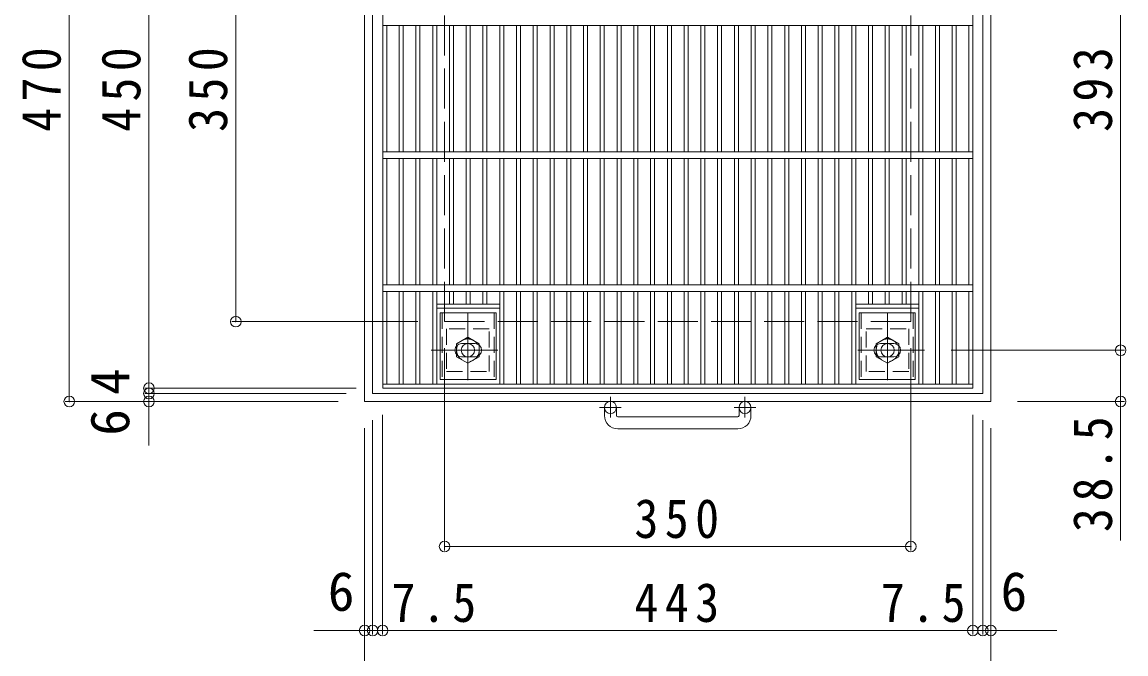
# Model space of a CAD drawing. Units: millimetres at full size, sheet at 1:10; some dimension numbers follow another scale. Extents: x -1350 to 1760, y -1392 to 1329.
# Drawn here: x -1350 to -522, y 478 to 952 of the extents above; entities that cross this region are included whole.
import ezdxf
from ezdxf.enums import TextEntityAlignment as Align

# ---------------------------------------------------------------- set-up
doc = ezdxf.new("R2010")
doc.units = ezdxf.units.MM
doc.header["$LTSCALE"] = 10
doc.header["$PDMODE"] = 32
doc.header["$PDSIZE"] = 8
for name, pattern in [('CHAIN1', [8, 5, -1, 1, -1]), ('DASHED1', [1.8, 1.2, -0.6]), ('DASHED3', [4, 3, -1])]:
    doc.linetypes.add(name, pattern=pattern)
for name, color, linetype, lineweight in [('C-1', 2, 'Continuous', 9), ('C-2', 3, 'Continuous', 9), ('C-4', 7, 'Continuous', 9), ('C-9', 2, 'Continuous', 9)]:
    doc.layers.add(name, color=color, linetype=linetype, lineweight=lineweight)
doc.styles.add('ＭＳ ゴシック', font='')
doc.styles.get('ＭＳ ゴシック').set_extended_font_data('MS Gothic')

msp = doc.modelspace()

# ---------------------------------------------------------------- linework, layer by layer
at = {"layer": 'C-1'}
for p, q in [((-1093.14, 1137.44), (-1093.14, 667.44)), ((-1087.14, 1131.44), (-1087.14, 673.44)), ((-913.14, 656.84), (-913.14, 662.94)), ((-904.14, 656.84), (-904.14, 662.94)), ((-812.14, 656.84), (-812.14, 662.94)), ((-803.14, 656.84), (-803.14, 662.94)), ((-903.14, 655.84), (-813.14, 655.84)), ((-813.14, 646.85), (-903.14, 646.85))]:
    msp.add_line(p, q, dxfattribs=at)
at = {"layer": 'C-1', "linetype": 'DASHED3'}
msp.add_line((-1033.14, 1077.45), (-1033.14, 727.44), dxfattribs=at)
at = {"layer": 'C-1', "linetype": 'CHAIN1'}
for p, q in [((-1015.64, 733.58), (-1015.64, 676.81)), ((-700.64, 733.58), (-700.64, 676.81)), ((-1043.28, 705.94), (-988, 705.94)), ((-673, 705.94), (-728.28, 705.94)), ((-900.48, 662.94), (-916.88, 662.94)), ((-908.64, 671.05), (-908.64, 655.46)), ((-799.48, 662.94), (-815.88, 662.94)), ((-807.64, 671.05), (-807.64, 655.46))]:
    msp.add_line(p, q, dxfattribs=at)
at = {"layer": 'C-1'}
for points in [[(-623.14, 1137.44), (-623.14, 667.44), (-1093.14, 667.44)], [(-629.14, 1131.44), (-629.14, 673.44), (-1087.14, 673.44)]]:
    msp.add_lwpolyline(points, dxfattribs=at)
at = {"layer": 'C-1', "linetype": 'DASHED3'}
msp.add_lwpolyline([(-683.14, 1077.45), (-683.14, 727.44), (-1033.14, 727.44)], dxfattribs=at)
at = {"layer": 'C-1', "linetype": 'DASHED1'}
for points in [[(-1031.64, 721.94), (-1031.64, 689.94), (-999.64, 689.94), (-999.64, 721.94)], [(-684.64, 721.94), (-684.64, 689.94), (-716.64, 689.94), (-716.64, 721.94)], [(-1007.14, 710.85), (-1007.14, 701.04), (-1015.64, 696.13), (-1024.14, 701.04), (-1024.14, 710.85), (-1015.64, 715.76)], [(-709.14, 710.85), (-709.14, 701.04), (-700.64, 696.13), (-692.14, 701.04), (-692.14, 710.85), (-700.64, 715.76)]]:
    msp.add_lwpolyline(points, close=True, dxfattribs=at)
for centre in [(-1015.64, 705.94), (-700.64, 705.94)]:
    msp.add_circle(centre, 8.5, dxfattribs=at)
at = {"layer": 'C-1'}
for centre, radius in [((-1015.64, 705.94), 5), ((-700.64, 705.94), 5), ((-908.64, 662.94), 4.5), ((-807.64, 662.94), 4.5)]:
    msp.add_circle(centre, radius, dxfattribs=at)
for centre, radius, start, end in [((-903.14, 656.84), 10, 180, 270), ((-903.14, 656.84), 1, 180, 270), ((-813.14, 656.84), 10, 270, 0), ((-813.14, 656.84), 1, 270, 0)]:
    msp.add_arc(centre, radius, start, end, dxfattribs=at)
at = {"layer": 'C-2'}
for p, q in [((-1079.62, 677.44), (-1079.62, 1127.45)), ((-636.64, 677.44), (-636.64, 1127.45)), ((-1079.62, 949.95), (-636.64, 949.95)), ((-1076.62, 854.95), (-1076.62, 949.95)), ((-1067.22, 949.95), (-1067.22, 854.95)), ((-1064.22, 949.95), (-1064.22, 854.95)), ((-1054.64, 949.95), (-1054.64, 854.95)), ((-1051.64, 949.95), (-1051.64, 854.95)), ((-1042.06, 949.95), (-1042.06, 854.95)), ((-1039.06, 949.95), (-1039.06, 854.95)), ((-1029.48, 949.95), (-1029.48, 854.95)), ((-1026.48, 949.95), (-1026.48, 854.95)), ((-1016.9, 949.95), (-1016.9, 854.95)), ((-1013.9, 949.95), (-1013.9, 854.95)), ((-1004.32, 949.95), (-1004.32, 854.95)), ((-1001.32, 949.95), (-1001.32, 854.95)), ((-991.74, 949.95), (-991.74, 854.95)), ((-988.74, 949.95), (-988.74, 854.95)), ((-979.16, 949.95), (-979.16, 854.95)), ((-976.16, 949.95), (-976.16, 854.95)), ((-966.58, 949.95), (-966.58, 854.95)), ((-963.58, 949.95), (-963.58, 854.95)), ((-954, 949.95), (-954, 854.95)), ((-951, 949.95), (-951, 854.95)), ((-941.42, 949.95), (-941.42, 854.95)), ((-938.42, 949.95), (-938.42, 854.95)), ((-928.84, 949.95), (-928.84, 854.95)), ((-925.84, 949.95), (-925.84, 854.95)), ((-916.26, 949.95), (-916.26, 854.95)), ((-913.26, 949.95), (-913.26, 854.95)), ((-903.68, 949.95), (-903.68, 854.95)), ((-900.68, 949.95), (-900.68, 854.95)), ((-891.08, 949.95), (-891.08, 854.95)), ((-888.08, 949.95), (-888.08, 854.95)), ((-878.5, 949.95), (-878.5, 854.95)), ((-875.5, 949.95), (-875.5, 854.95)), ((-865.92, 949.95), (-865.92, 854.95)), ((-862.92, 949.95), (-862.92, 854.95)), ((-853.34, 949.95), (-853.34, 854.95)), ((-850.34, 949.95), (-850.34, 854.95)), ((-840.76, 949.95), (-840.76, 854.95)), ((-837.76, 949.95), (-837.76, 854.95)), ((-828.18, 949.95), (-828.18, 854.95)), ((-825.18, 949.95), (-825.18, 854.95)), ((-815.6, 949.95), (-815.6, 854.95)), ((-812.6, 949.95), (-812.6, 854.95)), ((-803.02, 949.95), (-803.02, 854.95)), ((-800.02, 949.95), (-800.02, 854.95)), ((-790.44, 949.95), (-790.44, 854.95)), ((-787.44, 949.95), (-787.44, 854.95)), ((-777.84, 949.95), (-777.84, 854.95)), ((-774.84, 949.95), (-774.84, 854.95)), ((-765.26, 949.95), (-765.26, 854.95)), ((-762.26, 949.95), (-762.26, 854.95)), ((-752.68, 949.95), (-752.68, 854.95)), ((-749.68, 949.95), (-749.68, 854.95)), ((-740.1, 949.95), (-740.1, 854.95)), ((-737.1, 949.95), (-737.1, 854.95)), ((-727.52, 949.95), (-727.52, 854.95)), ((-724.52, 949.95), (-724.52, 854.95)), ((-714.94, 949.95), (-714.94, 854.95)), ((-711.94, 949.95), (-711.94, 854.95)), ((-702.36, 949.95), (-702.36, 854.95)), ((-699.36, 949.95), (-699.36, 854.95)), ((-689.78, 949.95), (-689.78, 854.95)), ((-686.78, 949.95), (-686.78, 854.95)), ((-677.2, 949.95), (-677.2, 854.95)), ((-674.2, 949.95), (-674.2, 854.95)), ((-664.62, 949.95), (-664.62, 854.95)), ((-661.62, 949.95), (-661.62, 854.95)), ((-652.04, 949.95), (-652.04, 854.95)), ((-649.04, 949.95), (-649.04, 854.95)), ((-639.64, 949.95), (-639.64, 854.95)), ((-1079.62, 854.95), (-636.64, 854.95)), ((-1079.62, 849.94), (-636.64, 849.94)), ((-1076.62, 754.95), (-1076.62, 849.94)), ((-1067.22, 849.94), (-1067.22, 754.95)), ((-1064.22, 849.94), (-1064.22, 754.95)), ((-1054.64, 849.94), (-1054.64, 754.95)), ((-1051.64, 849.94), (-1051.64, 754.95)), ((-1042.06, 849.94), (-1042.06, 754.95)), ((-1039.06, 849.94), (-1039.06, 754.95)), ((-1029.48, 849.94), (-1029.48, 754.95)), ((-1026.48, 849.94), (-1026.48, 754.95)), ((-1016.9, 849.94), (-1016.9, 754.95)), ((-1013.9, 849.94), (-1013.9, 754.95)), ((-1004.32, 849.94), (-1004.32, 754.95)), ((-1001.32, 849.94), (-1001.32, 754.95)), ((-991.74, 849.94), (-991.74, 754.95)), ((-988.74, 849.94), (-988.74, 754.95)), ((-979.16, 849.94), (-979.16, 754.95)), ((-976.16, 849.94), (-976.16, 754.95)), ((-966.58, 849.94), (-966.58, 754.95)), ((-963.58, 849.94), (-963.58, 754.95)), ((-954, 849.94), (-954, 754.95)), ((-951, 849.94), (-951, 754.95)), ((-941.42, 849.94), (-941.42, 754.95)), ((-938.42, 849.94), (-938.42, 754.95)), ((-928.84, 849.94), (-928.84, 754.95)), ((-925.84, 849.94), (-925.84, 754.95)), ((-916.26, 849.94), (-916.26, 754.95)), ((-913.26, 849.94), (-913.26, 754.95)), ((-903.68, 849.94), (-903.68, 754.95)), ((-900.68, 849.94), (-900.68, 754.95)), ((-891.08, 849.94), (-891.08, 754.95)), ((-888.08, 849.94), (-888.08, 754.95)), ((-878.5, 849.94), (-878.5, 754.95)), ((-875.5, 849.94), (-875.5, 754.95)), ((-865.92, 849.94), (-865.92, 754.95)), ((-862.92, 849.94), (-862.92, 754.95)), ((-853.34, 849.94), (-853.34, 754.95)), ((-850.34, 849.94), (-850.34, 754.95)), ((-840.76, 849.94), (-840.76, 754.95)), ((-837.76, 849.94), (-837.76, 754.95)), ((-828.18, 849.94), (-828.18, 754.95)), ((-825.18, 849.94), (-825.18, 754.95)), ((-815.6, 849.94), (-815.6, 754.95)), ((-812.6, 849.94), (-812.6, 754.95)), ((-803.02, 849.94), (-803.02, 754.95)), ((-800.02, 849.94), (-800.02, 754.95)), ((-790.44, 849.94), (-790.44, 754.95)), ((-787.44, 849.94), (-787.44, 754.95)), ((-777.84, 849.94), (-777.84, 754.95)), ((-774.84, 849.94), (-774.84, 754.95)), ((-765.26, 849.94), (-765.26, 754.95)), ((-762.26, 849.94), (-762.26, 754.95)), ((-752.68, 849.94), (-752.68, 754.95)), ((-749.68, 849.94), (-749.68, 754.95)), ((-740.1, 849.94), (-740.1, 754.95)), ((-737.1, 849.94), (-737.1, 754.95)), ((-727.52, 849.94), (-727.52, 754.95)), ((-724.52, 849.94), (-724.52, 754.95)), ((-714.94, 849.94), (-714.94, 754.95)), ((-711.94, 849.94), (-711.94, 754.95)), ((-702.36, 849.94), (-702.36, 754.95)), ((-699.36, 849.94), (-699.36, 754.95)), ((-689.78, 849.94), (-689.78, 754.95)), ((-686.78, 849.94), (-686.78, 754.95)), ((-677.2, 849.94), (-677.2, 754.95)), ((-674.2, 849.94), (-674.2, 754.95)), ((-664.62, 849.94), (-664.62, 754.95)), ((-661.62, 849.94), (-661.62, 754.95)), ((-652.04, 849.94), (-652.04, 754.95)), ((-649.04, 849.94), (-649.04, 754.95)), ((-639.64, 849.94), (-639.64, 754.95)), ((-1079.62, 754.95), (-636.64, 754.95)), ((-1079.62, 749.95), (-636.64, 749.95)), ((-1076.62, 680.44), (-1076.62, 749.95)), ((-1067.22, 749.95), (-1067.22, 680.44)), ((-1064.22, 749.95), (-1064.22, 680.44)), ((-1054.64, 749.95), (-1054.64, 680.44)), ((-1051.64, 749.95), (-1051.64, 680.44)), ((-1042.06, 749.95), (-1042.06, 680.44)), ((-1039.06, 749.95), (-1039.06, 680.44)), ((-1029.48, 749.95), (-1029.48, 740.44)), ((-1026.48, 749.95), (-1026.48, 740.44)), ((-1016.9, 749.95), (-1016.9, 740.44)), ((-1013.9, 749.95), (-1013.9, 740.44)), ((-1004.32, 749.95), (-1004.32, 740.44)), ((-1001.32, 749.95), (-1001.32, 740.44)), ((-991.74, 749.95), (-991.74, 680.44)), ((-988.74, 749.95), (-988.74, 680.44)), ((-979.16, 749.95), (-979.16, 680.44)), ((-976.16, 749.95), (-976.16, 680.44)), ((-966.58, 749.95), (-966.58, 680.44)), ((-963.58, 749.95), (-963.58, 680.44)), ((-954, 749.95), (-954, 680.44)), ((-951, 749.95), (-951, 680.44)), ((-941.42, 749.95), (-941.42, 680.44)), ((-938.42, 749.95), (-938.42, 680.44)), ((-928.84, 749.95), (-928.84, 680.44)), ((-925.84, 749.95), (-925.84, 680.44)), ((-916.26, 749.95), (-916.26, 680.44)), ((-913.26, 749.95), (-913.26, 680.44)), ((-903.68, 749.95), (-903.68, 680.44)), ((-900.68, 749.95), (-900.68, 680.44)), ((-891.08, 749.95), (-891.08, 680.44)), ((-888.08, 749.95), (-888.08, 680.44)), ((-878.5, 749.95), (-878.5, 680.44)), ((-875.5, 749.95), (-875.5, 680.44)), ((-865.92, 749.95), (-865.92, 680.44)), ((-862.92, 749.95), (-862.92, 680.44)), ((-853.34, 749.95), (-853.34, 680.44)), ((-850.34, 749.95), (-850.34, 680.44)), ((-840.76, 749.95), (-840.76, 680.44)), ((-837.76, 749.95), (-837.76, 680.44)), ((-828.18, 749.95), (-828.18, 680.44)), ((-825.18, 749.95), (-825.18, 680.44)), ((-815.6, 749.95), (-815.6, 680.44)), ((-812.6, 749.95), (-812.6, 680.44)), ((-803.02, 749.95), (-803.02, 680.44)), ((-800.02, 749.95), (-800.02, 680.44)), ((-790.44, 749.95), (-790.44, 680.44)), ((-787.44, 749.95), (-787.44, 680.44)), ((-777.84, 749.95), (-777.84, 680.44)), ((-774.84, 749.95), (-774.84, 680.44)), ((-765.26, 749.95), (-765.26, 680.44)), ((-762.26, 749.95), (-762.26, 680.44)), ((-752.68, 749.95), (-752.68, 680.44)), ((-749.68, 749.95), (-749.68, 680.44)), ((-740.1, 749.95), (-740.1, 680.44)), ((-737.1, 749.95), (-737.1, 680.44)), ((-727.52, 749.95), (-727.52, 680.44)), ((-724.52, 749.95), (-724.52, 680.44)), ((-714.94, 749.95), (-714.94, 740.44)), ((-711.94, 749.95), (-711.94, 740.44)), ((-702.36, 749.95), (-702.36, 740.44)), ((-699.36, 749.95), (-699.36, 740.44)), ((-689.78, 749.95), (-689.78, 740.44)), ((-686.78, 749.95), (-686.78, 740.44)), ((-677.2, 749.95), (-677.2, 680.44)), ((-674.2, 749.95), (-674.2, 680.44)), ((-664.62, 749.95), (-664.62, 680.44)), ((-661.62, 749.95), (-661.62, 680.44)), ((-652.04, 749.95), (-652.04, 680.44)), ((-649.04, 749.95), (-649.04, 680.44)), ((-639.64, 749.95), (-639.64, 680.44)), ((-1039.06, 740.44), (-991.74, 740.44)), ((-724.52, 740.44), (-677.2, 740.44)), ((-1039.06, 737.44), (-991.74, 737.44)), ((-724.52, 737.44), (-677.2, 737.44)), ((-1079.62, 680.44), (-636.64, 680.44)), ((-1079.62, 677.44), (-636.64, 677.44))]:
    msp.add_line(p, q, dxfattribs=at)
at = {"layer": 'C-4'}
for p, q in [((-1314.85, 667.44), (-1314.85, 1137.44)), ((-1255.04, 1127.44), (-1255.04, 677.44)), ((-525.7, 705.94), (-525.7, 1098.95)), ((-1189.86, 1077.44), (-1189.86, 727.44)), ((-1192.86, 727.44), (-1053.14, 727.44)), ((-1033.14, 555.48), (-1033.14, 707.44)), ((-683.14, 555.48), (-683.14, 707.44)), ((-522.7, 705.94), (-653, 705.94)), ((-525.7, 563.09), (-525.7, 705.94)), ((-1258.04, 677.44), (-1099.64, 677.44)), ((-1258.04, 673.44), (-1107.14, 673.44)), ((-1255.04, 677.44), (-1255.04, 673.44)), ((-1255.04, 673.44), (-1255.04, 634.38)), ((-1317.85, 667.44), (-1113.14, 667.44)), ((-522.7, 667.44), (-603.14, 667.44)), ((-1079.64, 492.4), (-1079.64, 657.44)), ((-636.64, 492.4), (-636.64, 657.44)), ((-1093.14, 424.25), (-1093.14, 647.44)), ((-1087.14, 492.4), (-1087.14, 653.44)), ((-629.14, 492.4), (-629.14, 653.44)), ((-623.14, 424.25), (-623.14, 647.44)), ((-1033.14, 558.48), (-683.14, 558.48)), ((-1131.21, 495.4), (-1087.14, 495.4)), ((-1087.14, 495.4), (-1079.64, 495.4)), ((-1079.64, 495.4), (-636.64, 495.4)), ((-636.64, 495.4), (-629.14, 495.4)), ((-629.14, 495.4), (-573.59, 495.4))]:
    msp.add_line(p, q, dxfattribs=at)
for p in [(-1189.86, 727.44), (-525.7, 705.94), (-1255.04, 677.44), (-1314.85, 667.44), (-1255.04, 673.44), (-1255.04, 667.44), (-525.7, 667.44), (-1033.14, 558.48), (-683.14, 558.48), (-1093.14, 495.4), (-1087.14, 495.4), (-1079.64, 495.4), (-636.64, 495.4), (-629.14, 495.4), (-623.14, 495.4)]:
    msp.add_point(p, dxfattribs=at)
at = {"layer": 'C-9', "linetype": 'DASHED1'}
for p, q in [((-1034.9, 733.94), (-1034.9, 683.94)), ((-995.9, 733.94), (-995.9, 683.94)), ((-720.36, 733.94), (-720.36, 683.94)), ((-681.36, 733.94), (-681.36, 683.94))]:
    msp.add_line(p, q, dxfattribs=at)
at = {"layer": 'C-9'}
for p, q in [((-994.4, 733.94), (-994.4, 683.94)), ((-679.86, 733.94), (-679.86, 683.94)), ((-1010.4, 710.95), (-1020.4, 710.95)), ((-695.86, 710.95), (-705.86, 710.95)), ((-1010.4, 700.95), (-1020.4, 700.95)), ((-695.86, 700.95), (-705.86, 700.95)), ((-994.4, 683.94), (-1036.4, 683.94)), ((-679.86, 683.94), (-721.86, 683.94))]:
    msp.add_line(p, q, dxfattribs=at)
for points in [[(-994.4, 733.94), (-1036.4, 733.94), (-1036.4, 683.94)], [(-679.86, 733.94), (-721.86, 733.94), (-721.86, 683.94)]]:
    msp.add_lwpolyline(points, dxfattribs=at)
for centre, start, end in [((-1020.4, 705.95), 90, 270), ((-1010.4, 705.95), 270, 90), ((-705.86, 705.95), 90, 270), ((-695.86, 705.95), 270, 90)]:
    msp.add_arc(centre, 5, start, end, dxfattribs=at)

# ---------------------------------------------------------------- texts
at = {"layer": 'C-4', "color": 2, "style": 'ＭＳ ゴシック'}
for s, p in [('4', (-1261.04, 672.29)), ('6', (-1261.04, 641.75))]:
    msp.add_text(s, height=29.33, rotation=90, dxfattribs=at).set_placement(p, align=Align.BOTTOM_LEFT)
for p in [(-1120.79, 501.4), (-615.77, 501.4)]:
    msp.add_text('6', height=29.33, dxfattribs=at).set_placement(p, align=Align.BOTTOM_LEFT)
at = {"layer": 'C-4', "color": 2, "char_height": 29.33, "attachment_point": 7, "rotation": 90, "style": 'ＭＳ ゴシック'}
for s, insert in [('\\T1.27;\\W0.9;470', (-1320.85, 869.94)), ('\\T1.27;\\W0.9;450', (-1261.04, 869.94)), ('\\T1.27;\\W0.9;350', (-1195.86, 869.94)), ('\\T1.27;\\W0.9;393', (-531.7, 869.94)), ('\\T1.28;\\W0.9;38.5', (-531.7, 569.37))]:
    msp.add_mtext(s, dxfattribs=dict(at, insert=insert))
at = {"layer": 'C-4', "color": 2, "char_height": 29.33, "attachment_point": 7, "style": 'ＭＳ ゴシック'}
for s, insert in [('\\T1.27;\\W0.9;350', (-890.64, 564.48)), ('\\T1.27;\\W0.9;7.5', (-1072.99, 501.4)), ('\\T1.27;\\W0.9;443', (-890.64, 501.4)), ('\\T1.27;\\W0.9;7.5', (-705.7, 501.4))]:
    msp.add_mtext(s, dxfattribs=dict(at, insert=insert))

doc.saveas('drawing.dxf')
